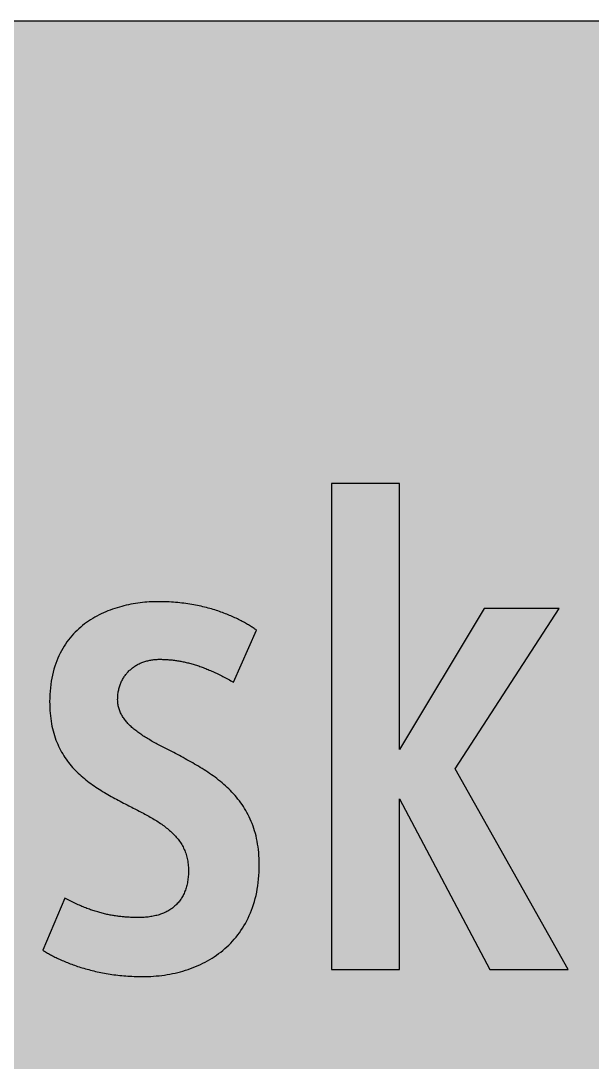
# Model space of a CAD drawing. Header units: millimetres. Extents: x 0 to 212, y 0 to 318.
# Drawn here: x 113.6 to 157.1, y 238.2 to 317.6 of the extents above; entities that cross this region are included whole.
import ezdxf

# ---------------------------------------------------------------- set-up
doc = ezdxf.new("R2010")
doc.units = ezdxf.units.MM

msp = doc.modelspace()

# ---------------------------------------------------------------- hatches: boundary and pattern name
for color, points in [(40, [(14.1633, 0.0536), (13.9878, 0.0533), (13.8125, 0.0559), (13.6373, 0.061), (13.462, 0.0686), (13.2893, 0.0787), (13.114, 0.0914), (12.9413, 0.1041), (12.7686, 0.1219), (12.5959, 0.1397), (12.4231, 0.16), (12.2504, 0.1829), (12.0777, 0.2057), (11.9075, 0.2337), (11.7373, 0.2616), (11.5672, 0.2921), (11.397, 0.3251), (11.2268, 0.3607), (11.0592, 0.3988), (10.8915, 0.4369), (10.7239, 0.4775), (10.5562, 0.5207), (10.3886, 0.5664), (10.2235, 0.6121), (10.0584, 0.6629), (9.8933, 0.7137), (9.7307, 0.7671), (9.5682, 0.8204), (9.4056, 0.8788), (9.2431, 0.9373), (9.083, 0.9982), (8.923, 1.0617), (8.763, 1.1252), (8.6055, 1.1938), (8.4455, 1.2624), (8.2906, 1.331), (8.1331, 1.4046), (7.9781, 1.4783), (7.8232, 1.5545), (7.6708, 1.6332), (7.5184, 1.7145), (7.366, 1.7958), (7.2161, 1.8796), (7.0663, 1.966), (6.919, 2.0523), (6.7716, 2.1438), (6.6243, 2.2352), (6.4795, 2.3266), (6.3348, 2.4232), (6.19, 2.5197), (6.0477, 2.6187), (5.908, 2.7178), (5.7683, 2.8194), (5.6286, 2.9235), (5.4915, 3.0302), (5.3543, 3.1369), (5.2197, 3.2461), (5.0851, 3.3579), (4.953, 3.4722), (4.8209, 3.5865), (4.6914, 3.7033), (4.5644, 3.8202), (4.4348, 3.9395), (4.3104, 4.0615), (4.1859, 4.1859), (4.0615, 4.3104), (3.9395, 4.4348), (3.8202, 4.5618), (3.7033, 4.6914), (3.5865, 4.8209), (3.4722, 4.953), (3.3579, 5.0851), (3.2487, 5.2197), (3.1369, 5.3543), (3.0302, 5.4915), (2.9235, 5.6286), (2.8194, 5.7683), (2.7178, 5.908), (2.6187, 6.0477), (2.5197, 6.19), (2.4232, 6.3348), (2.3266, 6.477), (2.2352, 6.6243), (2.1438, 6.7691), (2.0523, 6.9164), (1.966, 7.0663), (1.8796, 7.2161), (1.7958, 7.366), (1.7145, 7.5184), (1.6332, 7.6708), (1.5545, 7.8232), (1.4783, 7.9781), (1.4046, 8.1331), (1.331, 8.2906), (1.2598, 8.4455), (1.1913, 8.603), (1.1252, 8.763), (1.0592, 8.923), (0.9982, 9.083), (0.9373, 9.2431), (0.8763, 9.4056), (0.8204, 9.5682), (0.7645, 9.7307), (0.7112, 9.8933), (0.6604, 10.0584), (0.6121, 10.2235), (0.5639, 10.3911), (0.5207, 10.5562), (0.4775, 10.7239), (0.4343, 10.8915), (0.3962, 11.0592), (0.3607, 11.2268), (0.3251, 11.397), (0.2921, 11.5672), (0.2616, 11.7373), (0.2311, 11.9075), (0.2057, 12.0802), (0.1803, 12.2504), (0.1575, 12.4231), (0.1372, 12.5959), (0.1194, 12.7686), (0.1041, 12.9413), (0.0889, 13.1166), (0.0787, 13.2893), (0.0686, 13.4645), (0.061, 13.6373), (0.0559, 13.8125), (0.0508, 13.9878), (0.0508, 14.163), (0.0522, 303.4425), (0.0508, 303.6164), (0.0559, 303.7916), (0.061, 303.9669), (0.0686, 304.1396), (0.0787, 304.3149), (0.0889, 304.4876), (0.1041, 304.6628), (0.1194, 304.8356), (0.1372, 305.0083), (0.1575, 305.181), (0.1803, 305.3537), (0.2057, 305.5239), (0.2311, 305.6966), (0.2616, 305.8668), (0.2921, 306.037), (0.3251, 306.2072), (0.3607, 306.3748), (0.3962, 306.545), (0.4343, 306.7126), (0.4775, 306.8803), (0.5207, 307.0479), (0.5639, 307.213), (0.6121, 307.3781), (0.6604, 307.5432), (0.7112, 307.7083), (0.7645, 307.8734), (0.8204, 308.036), (0.8763, 308.1985), (0.9373, 308.3611), (0.9982, 308.5211), (1.0592, 308.6811), (1.1252, 308.8411), (1.1913, 308.9986), (1.2598, 309.1561), (1.331, 309.3136), (1.4046, 309.4685), (1.4783, 309.626), (1.5545, 309.7784), (1.6332, 309.9333), (1.7145, 310.0857), (1.7958, 310.2356), (1.8796, 310.388), (1.966, 310.5379), (2.0523, 310.6852), (2.1438, 310.8325), (2.2352, 310.9798), (2.3266, 311.1246), (2.4232, 311.2694), (2.5197, 311.4116), (2.6187, 311.5539), (2.7178, 311.6961), (2.8194, 311.8358), (2.9235, 311.9755), (3.0302, 312.1127), (3.1369, 312.2473), (3.2487, 312.3844), (3.3579, 312.5165), (3.4722, 312.6486), (3.5865, 312.7807), (3.7033, 312.9102), (3.8202, 313.0398), (3.9395, 313.1668), (4.0615, 313.2938), (4.1859, 313.4182), (4.3104, 313.5401), (4.4348, 313.6621), (4.5644, 313.784), (4.6914, 313.9008), (4.8209, 314.0177), (4.953, 314.132), (5.0851, 314.2437), (5.2197, 314.3555), (5.3543, 314.4647), (5.4915, 314.5739), (5.6286, 314.6781), (5.7683, 314.7822), (5.908, 314.8838), (6.0477, 314.9854), (6.19, 315.0845), (6.3348, 315.181), (6.4795, 315.275), (6.6243, 315.3689), (6.7716, 315.4604), (6.919, 315.5493), (7.0663, 315.6382), (7.2161, 315.7245), (7.366, 315.8084), (7.5184, 315.8896), (7.6708, 315.9709), (7.8232, 316.0471), (7.9781, 316.1233), (8.1331, 316.1995), (8.2906, 316.2706), (8.4455, 316.3418), (8.6055, 316.4103), (8.763, 316.4789), (8.923, 316.5424), (9.083, 316.6059), (9.2431, 316.6669), (9.4056, 316.7253), (9.5682, 316.7837), (9.7307, 316.8371), (9.8933, 316.8904), (10.0584, 316.9412), (10.2235, 316.992), (10.3886, 317.0377), (10.5562, 317.0834), (10.7239, 317.1266), (10.8915, 317.1673), (11.0592, 317.2079), (11.2268, 317.2435), (11.397, 317.279), (11.5672, 317.312), (11.7373, 317.3425), (11.9075, 317.3705), (12.0777, 317.3984), (12.2504, 317.4213), (12.4231, 317.4441), (12.5959, 317.4644), (12.7686, 317.4822), (12.9413, 317.5), (13.114, 317.5127), (13.2893, 317.5254), (13.462, 317.5356), (13.6373, 317.5432), (13.8125, 317.5483), (13.9878, 317.5508), (14.163, 317.5533), (197.6078, 317.5536), (197.7822, 317.5508), (197.9574, 317.5483), (198.1327, 317.5432), (198.3054, 317.5356), (198.4807, 317.5254), (198.6534, 317.5127), (198.8287, 317.5), (199.0014, 317.4822), (199.1741, 317.4644), (199.3468, 317.4441), (199.5195, 317.4213), (199.6897, 317.3984), (199.8624, 317.3705), (200.0326, 317.3425), (200.2028, 317.312), (200.373, 317.279), (200.5432, 317.2435), (200.7108, 317.2079), (200.8784, 317.1673), (201.0461, 317.1266), (201.2137, 317.0834), (201.3788, 317.0377), (201.5465, 316.992), (201.7116, 316.9412), (201.8767, 316.8904), (202.0392, 316.8371), (202.2018, 316.7837), (202.3643, 316.7253), (202.5269, 316.6669), (202.6869, 316.6059), (202.8469, 316.5424), (203.007, 316.4789), (203.167, 316.4103), (203.3245, 316.3418), (203.4794, 316.2706), (203.6369, 316.1995), (203.7918, 316.1233), (203.9468, 316.0471), (204.0992, 315.9709), (204.2516, 315.8896), (204.404, 315.8084), (204.5538, 315.7245), (204.7037, 315.6382), (204.8535, 315.5493), (205.0009, 315.4604), (205.1456, 315.3689), (205.293, 315.275), (205.4352, 315.181), (205.58, 315.0845), (205.7222, 314.9854), (205.8619, 314.8838), (206.0016, 314.7822), (206.1413, 314.6781), (206.2785, 314.5739), (206.4156, 314.4647), (206.5503, 314.3555), (206.6849, 314.2437), (206.817, 314.132), (206.949, 314.0177), (207.0786, 313.9008), (207.2081, 313.784), (207.3351, 313.6621), (207.4596, 313.5401), (207.584, 313.4182), (207.7085, 313.2938), (207.8304, 313.1668), (207.9498, 313.0398), (208.0666, 312.9102), (208.1835, 312.7807), (208.2978, 312.6486), (208.4121, 312.5165), (208.5238, 312.3844), (208.6331, 312.2473), (208.7397, 312.1127), (208.8464, 311.9755), (208.9506, 311.8358), (209.0522, 311.6961), (209.1512, 311.5539), (209.2503, 311.4116), (209.3468, 311.2694), (209.4433, 311.1246), (209.5348, 310.9798), (209.6262, 310.8325), (209.7176, 310.6852), (209.804, 310.5379), (209.8904, 310.388), (209.9742, 310.2356), (210.0555, 310.0857), (210.1367, 309.9333), (210.2155, 309.7784), (210.2917, 309.626), (210.3653, 309.4685), (210.439, 309.3136), (210.5076, 309.1561), (210.5762, 308.9986), (210.6447, 308.8411), (210.7082, 308.6811), (210.7717, 308.5211), (210.8327, 308.3611), (210.8911, 308.1985), (210.9495, 308.036), (211.0029, 307.8734), (211.0562, 307.7083), (211.107, 307.5432), (211.1578, 307.3781), (211.2035, 307.213), (211.2493, 307.0479), (211.2924, 306.8803), (211.3331, 306.7126), (211.3712, 306.545), (211.4093, 306.3748), (211.4448, 306.2072), (211.4779, 306.037), (211.5083, 305.8668), (211.5363, 305.6966), (211.5642, 305.5239), (211.5871, 305.3537), (211.6099, 305.181), (211.6303, 305.0083), (211.648, 304.8356), (211.6658, 304.6628), (211.6785, 304.4876), (211.6912, 304.3149), (211.7014, 304.1396), (211.709, 303.9669), (211.7141, 303.7916), (211.7166, 303.6164), (211.7166, 303.4411), (211.7189, 14.1647), (211.7166, 13.9878), (211.7141, 13.8125), (211.709, 13.6373), (211.7014, 13.4645), (211.6912, 13.2893), (211.6785, 13.1166), (211.6658, 12.9413), (211.648, 12.7686), (211.6303, 12.5959), (211.6099, 12.4231), (211.5871, 12.2504), (211.5642, 12.0802), (211.5363, 11.9075), (211.5083, 11.7373), (211.4779, 11.5672), (211.4448, 11.397), (211.4093, 11.2268), (211.3712, 11.0592), (211.3331, 10.8915), (211.2924, 10.7239), (211.2493, 10.5562), (211.2035, 10.3911), (211.1578, 10.2235), (211.107, 10.0584), (211.0562, 9.8933), (211.0029, 9.7307), (210.9495, 9.5682), (210.8911, 9.4056), (210.8327, 9.2431), (210.7717, 9.083), (210.7082, 8.923), (210.6447, 8.763), (210.5762, 8.603), (210.5076, 8.4455), (210.439, 8.2906), (210.3653, 8.1331), (210.2917, 7.9781), (210.2155, 7.8232), (210.1367, 7.6708), (210.0555, 7.5184), (209.9742, 7.366), (209.8904, 7.2161), (209.804, 7.0663), (209.7176, 6.9164), (209.6262, 6.7691), (209.5348, 6.6243), (209.4433, 6.477), (209.3468, 6.3348), (209.2503, 6.19), (209.1512, 6.0477), (209.0522, 5.908), (208.9506, 5.7683), (208.8464, 5.6286), (208.7397, 5.4915), (208.6331, 5.3543), (208.5238, 5.2197), (208.4121, 5.0851), (208.2978, 4.953), (208.1835, 4.8209), (208.0666, 4.6914), (207.9498, 4.5618), (207.8304, 4.4348), (207.7085, 4.3104), (207.584, 4.1859), (207.4596, 4.0615), (207.3351, 3.9395), (207.2081, 3.8202), (207.0786, 3.7033), (206.949, 3.5865), (206.817, 3.4722), (206.6849, 3.3579), (206.5503, 3.2461), (206.4156, 3.1369), (206.2785, 3.0302), (206.1413, 2.9235), (206.0016, 2.8194), (205.8619, 2.7178), (205.7222, 2.6187), (205.58, 2.5197), (205.4352, 2.4232), (205.293, 2.3266), (205.1456, 2.2352), (205.0009, 2.1438), (204.8535, 2.0523), (204.7037, 1.966), (204.5538, 1.8796), (204.404, 1.7958), (204.2516, 1.7145), (204.0992, 1.6332), (203.9468, 1.5545), (203.7918, 1.4783), (203.6369, 1.4046), (203.4794, 1.331), (203.3245, 1.2624), (203.167, 1.1938), (203.007, 1.1252), (202.8469, 1.0617), (202.6869, 0.9982), (202.5269, 0.9373), (202.3643, 0.8788), (202.2018, 0.8204), (202.0392, 0.7671), (201.8767, 0.7137), (201.7116, 0.6629), (201.5465, 0.6121), (201.3788, 0.5664), (201.2137, 0.5207), (201.0461, 0.4775), (200.8784, 0.4369), (200.7108, 0.3988), (200.5432, 0.3607), (200.373, 0.3251), (200.2028, 0.2921), (200.0326, 0.2616), (199.8624, 0.2337), (199.6897, 0.2057), (199.5195, 0.1829), (199.3468, 0.16), (199.1741, 0.1397), (199.0014, 0.1219), (198.8287, 0.1041), (198.6534, 0.0914), (198.4807, 0.0787), (198.3054, 0.0686), (198.1327, 0.061), (197.9574, 0.0559), (197.7822, 0.0533), (197.6069, 0.0533)]), (59, [(142.452, 245.2342), (142.452, 258.251), (149.3312, 245.2342), (155.3104, 245.2342), (146.6854, 260.526), (154.6229, 272.7494), (148.9082, 272.7494), (142.452, 262.0073), (142.452, 282.2744), (137.2665, 282.2744), (137.2665, 245.2342)]), (59, [(122.8729, 244.705), (123.0808, 244.7061), (123.2891, 244.7112), (123.4948, 244.7214), (123.7031, 244.7341), (123.9114, 244.7493), (124.1171, 244.7696), (124.3228, 244.795), (124.5286, 244.823), (124.7343, 244.8535), (124.9375, 244.889), (125.1407, 244.9297), (125.3414, 244.9728), (125.542, 245.0211), (125.7427, 245.0719), (125.9383, 245.1278), (126.1364, 245.1862), (126.3294, 245.2497), (126.5225, 245.3183), (126.713, 245.3894), (126.9035, 245.4656), (127.0889, 245.5443), (127.2743, 245.6282), (127.4572, 245.7171), (127.6375, 245.8085), (127.8153, 245.905), (127.9906, 246.0066), (128.1633, 246.1108), (128.3335, 246.22), (128.5011, 246.3343), (128.6637, 246.4511), (128.8263, 246.573), (128.9837, 246.7), (129.1387, 246.8321), (129.2885, 246.9667), (129.4359, 247.1064), (129.5806, 247.2512), (129.7203, 247.4011), (129.8575, 247.556), (129.9921, 247.7135), (130.1191, 247.8761), (130.2461, 248.0437), (130.3655, 248.2164), (130.4823, 248.3917), (130.5941, 248.5746), (130.7033, 248.76), (130.8049, 248.9505), (130.904, 249.1461), (130.998, 249.3467), (131.0869, 249.5525), (131.1707, 249.7607), (131.2494, 249.9766), (131.3205, 250.1951), (131.3891, 250.4211), (131.4526, 250.6497), (131.511, 250.886), (131.5618, 251.1247), (131.6076, 251.3686), (131.6482, 251.6175), (131.6812, 251.874), (131.7092, 252.1331), (131.732, 252.3973), (131.7473, 252.6665), (131.7574, 252.9434), (131.7625, 253.2228), (131.7574, 253.4641), (131.7498, 253.7003), (131.7371, 253.9314), (131.7193, 254.1575), (131.6965, 254.3785), (131.6685, 254.5969), (131.6355, 254.8077), (131.5974, 255.016), (131.5568, 255.2217), (131.511, 255.4199), (131.4602, 255.6154), (131.4044, 255.8085), (131.3459, 255.9964), (131.2824, 256.1793), (131.2139, 256.3597), (131.1427, 256.5349), (131.0691, 256.7076), (130.9903, 256.8753), (130.9091, 257.0404), (130.8227, 257.2004), (130.7338, 257.3579), (130.6398, 257.5128), (130.5458, 257.6652), (130.4468, 257.8125), (130.3452, 257.9573), (130.241, 258.097), (130.1344, 258.2367), (130.0226, 258.3713), (129.9108, 258.5034), (129.7965, 258.633), (129.6772, 258.76), (129.5578, 258.8844), (129.4359, 259.0063), (129.3114, 259.1257), (129.1869, 259.24), (129.0574, 259.3543), (128.9279, 259.4661), (128.7958, 259.5753), (128.6637, 259.6845), (128.5291, 259.7887), (128.3919, 259.8903), (128.2548, 259.9919), (128.1176, 260.0909), (127.9754, 260.1874), (127.8357, 260.284), (127.6934, 260.3779), (127.5512, 260.4694), (127.4089, 260.5583), (127.2642, 260.6472), (127.1194, 260.7361), (126.9746, 260.8224), (126.8298, 260.9063), (126.6825, 260.9901), (126.5377, 261.0714), (126.3929, 261.1526), (126.2456, 261.2339), (126.1008, 261.3127), (125.9561, 261.3914), (125.8113, 261.4701), (125.6665, 261.5463), (125.5217, 261.6225), (125.3795, 261.6987), (125.2372, 261.7724), (125.095, 261.8486), (124.9909, 261.8994), (124.8867, 261.9527), (124.7851, 262.0035), (124.681, 262.0569), (124.5794, 262.1077), (124.4778, 262.1585), (124.3787, 262.2118), (124.2797, 262.2626), (124.1806, 262.316), (124.0815, 262.3693), (123.985, 262.4201), (123.8885, 262.4734), (123.792, 262.5242), (123.698, 262.5776), (123.604, 262.6309), (123.5126, 262.6843), (123.4211, 262.7376), (123.3297, 262.7909), (123.2408, 262.8443), (123.1519, 262.8976), (123.0655, 262.9535), (122.9792, 263.0068), (122.8954, 263.0627), (122.8115, 263.1186), (122.7303, 263.1745), (122.649, 263.2304), (122.5702, 263.2862), (122.4915, 263.3421), (122.4153, 263.4005), (122.3416, 263.4564), (122.268, 263.5148), (122.1969, 263.5733), (122.1257, 263.6342), (122.0572, 263.6926), (121.9911, 263.7536), (121.9276, 263.8146), (121.8641, 263.8755), (121.8032, 263.9365), (121.7422, 264), (121.6863, 264.0635), (121.6304, 264.127), (121.5771, 264.1905), (121.5263, 264.2565), (121.4755, 264.3226), (121.4272, 264.3886), (121.3815, 264.4572), (121.3383, 264.5258), (121.2977, 264.5943), (121.2596, 264.6629), (121.2215, 264.734), (121.1885, 264.8052), (121.1555, 264.8763), (121.1275, 264.9499), (121.0996, 265.0236), (121.0742, 265.0998), (121.0513, 265.176), (121.031, 265.2522), (121.0132, 265.3284), (121.0005, 265.4071), (120.9878, 265.4884), (120.9777, 265.5672), (120.97, 265.651), (120.9675, 265.7323), (120.965, 265.8161), (120.9675, 265.9024), (120.97, 265.9888), (120.9751, 266.0726), (120.9802, 266.1564), (120.9904, 266.2377), (121.0005, 266.319), (121.0132, 266.4003), (121.0285, 266.479), (121.0437, 266.5578), (121.0615, 266.6365), (121.0818, 266.7127), (121.1047, 266.7864), (121.1275, 266.8626), (121.1529, 266.9337), (121.1809, 267.0073), (121.2088, 267.0785), (121.2393, 267.147), (121.2698, 267.2156), (121.3053, 267.2817), (121.3409, 267.3477), (121.3764, 267.4137), (121.4145, 267.4772), (121.4552, 267.5407), (121.4958, 267.6017), (121.539, 267.6601), (121.5822, 267.7211), (121.6279, 267.777), (121.6762, 267.8328), (121.7244, 267.8887), (121.7752, 267.9421), (121.826, 267.9954), (121.8794, 268.0462), (121.9327, 268.0945), (121.9886, 268.1427), (122.0445, 268.191), (122.1029, 268.2342), (122.1613, 268.2799), (122.2223, 268.3231), (122.2832, 268.3637), (122.3467, 268.4018), (122.4102, 268.4399), (122.4737, 268.478), (122.5398, 268.5136), (122.6083, 268.5466), (122.6744, 268.5796), (122.7455, 268.6101), (122.8141, 268.638), (122.8852, 268.666), (122.9589, 268.6914), (123.03, 268.7168), (123.1062, 268.7396), (123.1798, 268.7599), (123.256, 268.7803), (123.3322, 268.798), (123.4084, 268.8158), (123.4872, 268.8285), (123.5659, 268.8412), (123.6472, 268.8539), (123.7285, 268.8641), (123.8098, 268.8717), (123.891, 268.8768), (123.9723, 268.8819), (124.0561, 268.8844), (124.14, 268.8844), (124.2212, 268.8844), (124.3051, 268.8844), (124.3863, 268.8819), (124.4676, 268.8793), (124.5489, 268.8768), (124.6302, 268.8717), (124.714, 268.8666), (124.7953, 268.8615), (124.8766, 268.8565), (124.9578, 268.8488), (125.0391, 268.8412), (125.1204, 268.8336), (125.2042, 268.8234), (125.2855, 268.8133), (125.3668, 268.8031), (125.4506, 268.7904), (125.5319, 268.7777), (125.6157, 268.765), (125.697, 268.7498), (125.7808, 268.7371), (125.8646, 268.7193), (125.9459, 268.7041), (126.0297, 268.6863), (126.1135, 268.6685), (126.1974, 268.6482), (126.2812, 268.6279), (126.3675, 268.6075), (126.4514, 268.5847), (126.5377, 268.5618), (126.6215, 268.539), (126.7079, 268.5136), (126.7943, 268.4882), (126.8806, 268.4628), (126.967, 268.4348), (127.0533, 268.4069), (127.1422, 268.3764), (127.2286, 268.3459), (127.3175, 268.3154), (127.4064, 268.2824), (127.4953, 268.2494), (127.5842, 268.2164), (127.6756, 268.1808), (127.7645, 268.1427), (127.856, 268.1072), (127.9474, 268.0691), (128.0414, 268.0284), (128.1328, 267.9878), (128.2268, 267.9471), (128.3208, 267.9065), (128.4148, 267.8608), (128.5088, 267.8176), (128.6053, 267.7719), (128.7018, 267.7262), (128.7983, 267.6779), (128.8948, 267.6296), (128.9939, 267.5788), (129.093, 267.528), (129.192, 267.4747), (129.2911, 267.4214), (129.3927, 267.368), (129.4943, 267.3121), (129.5959, 267.2563), (129.7, 267.1978), (129.8042, 267.1394), (131.5501, 271.1094), (131.4882, 271.1501), (131.4272, 271.1933), (131.3612, 271.2364), (131.2977, 271.2796), (131.2291, 271.3253), (131.1605, 271.3685), (131.0894, 271.4142), (131.0157, 271.46), (130.9421, 271.5057), (130.8633, 271.5514), (130.7871, 271.5971), (130.7059, 271.6428), (130.6246, 271.6886), (130.5408, 271.7343), (130.4544, 271.78), (130.368, 271.8257), (130.2791, 271.8714), (130.1877, 271.9197), (130.0963, 271.9654), (129.9997, 272.0111), (129.9032, 272.0543), (129.8067, 272.1), (129.7051, 272.1458), (129.6035, 272.1889), (129.5019, 272.2347), (129.3952, 272.2778), (129.2885, 272.321), (129.1793, 272.3642), (129.0676, 272.4074), (128.9558, 272.448), (128.8415, 272.4887), (128.7247, 272.5293), (128.6078, 272.5699), (128.4884, 272.6106), (128.3665, 272.6487), (128.2421, 272.6868), (128.1176, 272.7223), (127.9881, 272.7579), (127.8611, 272.7935), (127.729, 272.829), (127.5969, 272.862), (127.4623, 272.8951), (127.3251, 272.9255), (127.188, 272.956), (127.0483, 272.984), (126.906, 273.0119), (126.7612, 273.0398), (126.6165, 273.0652), (126.4691, 273.0881), (126.3193, 273.1135), (126.1694, 273.1338), (126.0145, 273.1541), (125.8595, 273.1719), (125.7046, 273.1897), (125.5446, 273.2075), (125.3846, 273.2202), (125.222, 273.2329), (125.0594, 273.2456), (124.8943, 273.2557), (124.7267, 273.2634), (124.5565, 273.2684), (124.3838, 273.2735), (124.2111, 273.2761), (124.0358, 273.2761), (123.8707, 273.2761), (123.7056, 273.2735), (123.538, 273.2659), (123.3678, 273.2557), (123.1976, 273.2456), (123.0249, 273.2303), (122.8522, 273.2126), (122.6795, 273.1922), (122.5042, 273.1694), (122.3289, 273.144), (122.1537, 273.1135), (121.9759, 273.083), (121.8006, 273.0475), (121.6254, 273.0068), (121.4476, 272.9662), (121.2723, 272.9205), (121.097, 272.8722), (120.9218, 272.8189), (120.7465, 272.763), (120.5738, 272.7046), (120.4011, 272.6411), (120.2284, 272.575), (120.0582, 272.5039), (119.888, 272.4277), (119.7204, 272.3515), (119.5553, 272.2677), (119.3902, 272.1813), (119.2276, 272.0924), (119.0676, 271.9984), (118.9076, 271.8994), (118.7526, 271.7978), (118.5977, 271.6886), (118.4478, 271.5793), (118.298, 271.4625), (118.1532, 271.3431), (118.0109, 271.2187), (117.8712, 271.0891), (117.7341, 270.9545), (117.5995, 270.8173), (117.4699, 270.6726), (117.3455, 270.5252), (117.2235, 270.3728), (117.1042, 270.2128), (116.9924, 270.0503), (116.8806, 269.8826), (116.7765, 269.7099), (116.6749, 269.5321), (116.5784, 269.3492), (116.4869, 269.1587), (116.4006, 268.9657), (116.3193, 268.7676), (116.2431, 268.5618), (116.172, 268.351), (116.1059, 268.1351), (116.045, 267.9141), (115.9916, 267.6855), (115.9434, 267.4544), (115.9002, 267.2156), (115.8646, 266.9718), (115.8342, 266.7203), (115.8113, 266.4638), (115.7935, 266.2022), (115.7834, 265.9329), (115.7808, 265.6586), (115.7834, 265.4325), (115.7884, 265.2116), (115.8011, 264.9957), (115.8164, 264.7823), (115.8367, 264.5766), (115.8621, 264.3734), (115.89, 264.1752), (115.9231, 263.9797), (115.9612, 263.7892), (116.0018, 263.6037), (116.0475, 263.4234), (116.0958, 263.2456), (116.1491, 263.0703), (116.205, 262.9002), (116.266, 262.7351), (116.3295, 262.5725), (116.3955, 262.4125), (116.4641, 262.2575), (116.5377, 262.1051), (116.6139, 261.9578), (116.6927, 261.813), (116.7765, 261.6708), (116.8603, 261.5336), (116.9492, 261.3965), (117.0407, 261.2644), (117.1346, 261.1349), (117.2286, 261.0104), (117.3277, 260.8859), (117.4293, 260.7666), (117.5334, 260.6472), (117.6376, 260.5329), (117.7442, 260.4186), (117.8535, 260.3094), (117.9652, 260.2001), (118.0795, 260.096), (118.1938, 259.9919), (118.3107, 259.8903), (118.43, 259.7912), (118.5494, 259.6947), (118.6713, 259.5982), (118.7958, 259.5067), (118.9203, 259.4153), (119.0447, 259.3264), (119.1717, 259.2375), (119.2987, 259.1511), (119.4283, 259.0673), (119.5578, 258.9835), (119.6873, 258.9022), (119.8194, 258.8209), (119.9515, 258.7422), (120.0836, 258.6634), (120.2157, 258.5847), (120.3477, 258.511), (120.4824, 258.4348), (120.6144, 258.3612), (120.7491, 258.2875), (120.8837, 258.2139), (121.0158, 258.1427), (121.1504, 258.0716), (121.2825, 258.0005), (121.4171, 257.9294), (121.5492, 257.8608), (121.6812, 257.7897), (121.8133, 257.7211), (121.9276, 257.6627), (122.0394, 257.6068), (122.1537, 257.5509), (122.2654, 257.4925), (122.3772, 257.4366), (122.489, 257.3807), (122.5982, 257.3223), (122.7074, 257.2664), (122.8166, 257.208), (122.9233, 257.1521), (123.03, 257.0937), (123.1367, 257.0378), (123.2408, 256.9794), (123.3449, 256.921), (123.4491, 256.8626), (123.5507, 256.8016), (123.6523, 256.7432), (123.7513, 256.6822), (123.8504, 256.6238), (123.9469, 256.5629), (124.0434, 256.4994), (124.1374, 256.4384), (124.2314, 256.3749), (124.3228, 256.3114), (124.4117, 256.2479), (124.5006, 256.1844), (124.5895, 256.1184), (124.6734, 256.0498), (124.7597, 255.9837), (124.841, 255.9152), (124.9223, 255.8466), (125.001, 255.7755), (125.0772, 255.7043), (125.1534, 255.6332), (125.2271, 255.5596), (125.2982, 255.4834), (125.3693, 255.4097), (125.4354, 255.331), (125.5014, 255.2548), (125.5649, 255.176), (125.6259, 255.0947), (125.6868, 255.0135), (125.7427, 254.9296), (125.7986, 254.8433), (125.8519, 254.7595), (125.9002, 254.6706), (125.9484, 254.5817), (125.9942, 254.4902), (126.0373, 254.3988), (126.078, 254.3048), (126.1161, 254.2083), (126.1516, 254.1118), (126.1847, 254.0127), (126.2151, 253.9111), (126.2431, 253.8095), (126.2685, 253.7054), (126.2888, 253.5987), (126.3091, 253.492), (126.3244, 253.3802), (126.3396, 253.2685), (126.3498, 253.1542), (126.3574, 253.0373), (126.3625, 252.9205), (126.3625, 252.7986), (126.3625, 252.6868), (126.3599, 252.5751), (126.3548, 252.4658), (126.3472, 252.3592), (126.3371, 252.2525), (126.3244, 252.1483), (126.3117, 252.0467), (126.2964, 251.9451), (126.2761, 251.8486), (126.2583, 251.7521), (126.2355, 251.6556), (126.2101, 251.5641), (126.1847, 251.4727), (126.1567, 251.3838), (126.1262, 251.2949), (126.0958, 251.2111), (126.0627, 251.1273), (126.0272, 251.0434), (125.9891, 250.9647), (125.9484, 250.886), (125.9078, 250.8098), (125.8646, 250.7361), (125.8189, 250.6624), (125.7706, 250.5913), (125.7224, 250.5227), (125.6716, 250.4542), (125.6208, 250.3881), (125.5649, 250.3246), (125.509, 250.2637), (125.4531, 250.2027), (125.3922, 250.1443), (125.3312, 250.0884), (125.2677, 250.0325), (125.2042, 249.9792), (125.1382, 249.9284), (125.0696, 249.8776), (125.001, 249.8319), (124.9299, 249.7836), (124.8562, 249.7404), (124.7826, 249.6972), (124.7064, 249.6566), (124.6276, 249.6185), (124.5489, 249.5804), (124.4676, 249.5448), (124.3863, 249.5118), (124.3025, 249.4788), (124.2187, 249.4509), (124.1298, 249.4204), (124.0434, 249.395), (123.952, 249.3696), (123.8631, 249.3467), (123.7691, 249.3239), (123.6751, 249.3061), (123.5812, 249.2883), (123.4846, 249.2705), (123.3856, 249.2553), (123.2865, 249.2426), (123.1849, 249.2324), (123.0833, 249.2223), (122.9792, 249.2146), (122.875, 249.2096), (122.7684, 249.2045), (122.6617, 249.2019), (122.5525, 249.2019), (122.4763, 249.2019), (122.4001, 249.2019), (122.3213, 249.2045), (122.2451, 249.2045), (122.1664, 249.207), (122.0876, 249.2096), (122.0114, 249.2121), (121.9327, 249.2146), (121.854, 249.2197), (121.7752, 249.2248), (121.6965, 249.2273), (121.6177, 249.235), (121.5365, 249.24), (121.4577, 249.2477), (121.379, 249.2553), (121.2977, 249.2629), (121.2164, 249.2705), (121.1351, 249.2807), (121.0539, 249.2908), (120.9726, 249.301), (120.8913, 249.3112), (120.81, 249.3239), (120.7262, 249.3366), (120.6449, 249.3493), (120.5611, 249.3645), (120.4773, 249.3797), (120.3935, 249.395), (120.3096, 249.4102), (120.2233, 249.428), (120.1395, 249.4458), (120.0531, 249.4661), (119.9667, 249.4864), (119.8804, 249.5067), (119.794, 249.5296), (119.7077, 249.5525), (119.6188, 249.5753), (119.5299, 249.6007), (119.4435, 249.6261), (119.3521, 249.6515), (119.2632, 249.6795), (119.1743, 249.7074), (119.0828, 249.7379), (118.9914, 249.7684), (118.8999, 249.8014), (118.8085, 249.8319), (118.7145, 249.8674), (118.6231, 249.903), (118.5291, 249.9385), (118.4326, 249.9766), (118.3386, 250.0147), (118.2421, 250.0528), (118.1481, 250.0935), (118.0516, 250.1367), (117.9525, 250.1798), (117.856, 250.223), (117.7569, 250.2687), (117.6579, 250.317), (117.5563, 250.3653), (117.4572, 250.4161), (117.3556, 250.4669), (117.254, 250.5177), (117.1524, 250.571), (117.0483, 250.6269), (116.9441, 250.6828), (115.2521, 246.7155), (115.3185, 246.6721), (115.3897, 246.6289), (115.4608, 246.5857), (115.5319, 246.5426), (115.6081, 246.4994), (115.6843, 246.4562), (115.763, 246.413), (115.8443, 246.3698), (115.9256, 246.3267), (116.0094, 246.2809), (116.0932, 246.2378), (116.1821, 246.1946), (116.2685, 246.1514), (116.3599, 246.1082), (116.4514, 246.0625), (116.5454, 246.0193), (116.6419, 245.9761), (116.7384, 245.9355), (116.8375, 245.8923), (116.9365, 245.8491), (117.0407, 245.806), (117.1423, 245.7653), (117.2489, 245.7247), (117.3556, 245.6815), (117.4648, 245.6409), (117.5741, 245.6028), (117.6858, 245.5621), (117.7976, 245.524), (117.9144, 245.4834), (118.0287, 245.4453), (118.1481, 245.4072), (118.2675, 245.3716), (118.3894, 245.3361), (118.5113, 245.3005), (118.6358, 245.2649), (118.7602, 245.2319), (118.8872, 245.1964), (119.0168, 245.1659), (119.1463, 245.1329), (119.2784, 245.1024), (119.413, 245.0719), (119.5476, 245.044), (119.6823, 245.016), (119.822, 244.9881), (119.9591, 244.9627), (120.1014, 244.9373), (120.2436, 244.9144), (120.3858, 244.8916), (120.5306, 244.8687), (120.6779, 244.8484), (120.8253, 244.8306), (120.9751, 244.8128), (121.125, 244.795), (121.2774, 244.7798), (121.4298, 244.7671), (121.5847, 244.7544), (121.7397, 244.7417), (121.8971, 244.7315), (122.0572, 244.7239), (122.2172, 244.7163), (122.3797, 244.7112), (122.5423, 244.7061), (122.7049, 244.7036), (122.8725, 244.7036)])]:
    msp.add_hatch(color=color).paths.add_polyline_path(points)
h = msp.add_hatch(color=59)
h.paths.add_polyline_path([(14.1633, 3.5814), (13.8887, 3.5839), (13.6169, 3.5941), (13.3477, 3.6119), (13.081, 3.6347), (12.8143, 3.6652), (12.5501, 3.7008), (12.2885, 3.7465), (12.0294, 3.7948), (11.7729, 3.8506), (11.5164, 3.9141), (11.2649, 3.9827), (11.016, 4.0564), (10.7671, 4.1351), (10.5232, 4.2215), (10.2819, 4.3129), (10.0432, 4.412), (9.8069, 4.5161), (9.5733, 4.6228), (9.3447, 4.7371), (9.1186, 4.8565), (8.8951, 4.9809), (8.6741, 5.113), (8.4582, 5.2476), (8.2448, 5.3873), (8.0366, 5.5321), (7.8308, 5.682), (7.6276, 5.8369), (7.4295, 5.9969), (7.2365, 6.1595), (7.046, 6.3297), (6.8605, 6.5024), (6.6777, 6.6802), (6.5024, 6.8605), (6.3271, 7.046), (6.1595, 7.2365), (5.9969, 7.432), (5.8369, 7.6302), (5.682, 7.8308), (5.5321, 8.0366), (5.3873, 8.2448), (5.2451, 8.4582), (5.1105, 8.6741), (4.9809, 8.8951), (4.8565, 9.1186), (4.7371, 9.3447), (4.6228, 9.5758), (4.5136, 9.8069), (4.4094, 10.0432), (4.3129, 10.2819), (4.2215, 10.5232), (4.1351, 10.7696), (4.0538, 11.016), (3.9802, 11.2649), (3.9116, 11.5189), (3.8506, 11.7729), (3.7948, 12.0294), (3.744, 12.2911), (3.7008, 12.5527), (3.6627, 12.8143), (3.6322, 13.081), (3.6093, 13.3502), (3.5916, 13.6195), (3.5814, 13.8913), (3.5789, 14.163), (3.58, 303.4425), (3.5814, 303.7154), (3.5916, 303.9847), (3.6093, 304.2564), (3.6322, 304.5231), (3.6627, 304.7898), (3.7008, 305.054), (3.744, 305.3156), (3.7948, 305.5747), (3.8506, 305.8312), (3.9116, 306.0852), (3.9802, 306.3392), (4.0538, 306.5882), (4.1351, 306.8345), (4.2215, 307.0809), (4.3129, 307.3222), (4.4094, 307.561), (4.5136, 307.7972), (4.6228, 308.0283), (4.7371, 308.2595), (4.8565, 308.4855), (4.9809, 308.7091), (5.1105, 308.9275), (5.2451, 309.1459), (5.3873, 309.3593), (5.5321, 309.5676), (5.682, 309.7733), (5.8369, 309.974), (5.9969, 310.1721), (6.1595, 310.3677), (6.3271, 310.5556), (6.5024, 310.7436), (6.6777, 310.9239), (6.8605, 311.1017), (7.046, 311.2745), (7.2365, 311.4446), (7.4295, 311.6072), (7.6276, 311.7672), (7.8308, 311.9222), (8.0366, 312.072), (8.2448, 312.2168), (8.4582, 312.3565), (8.6741, 312.4911), (8.8951, 312.6232), (9.1186, 312.7477), (9.3447, 312.867), (9.5733, 312.9813), (9.8069, 313.0906), (10.0432, 313.1922), (10.2819, 313.2912), (10.5232, 313.3827), (10.7671, 313.469), (11.016, 313.5478), (11.2649, 313.624), (11.5164, 313.6925), (11.7729, 313.7535), (12.0294, 313.8094), (12.2885, 313.8602), (12.5501, 313.9034), (12.8143, 313.9389), (13.081, 313.9694), (13.3477, 313.9948), (13.6169, 314.01), (13.8887, 314.0202), (14.163, 314.0253), (197.6078, 314.0258), (197.8787, 314.0202), (198.1505, 314.01), (198.4197, 313.9948), (198.689, 313.9694), (198.9557, 313.9389), (199.2173, 313.9034), (199.4789, 313.8602), (199.7405, 313.8094), (199.9971, 313.7535), (200.2511, 313.6925), (200.5051, 313.624), (200.754, 313.5478), (201.0004, 313.469), (201.2467, 313.3827), (201.488, 313.2912), (201.7268, 313.1922), (201.963, 313.0906), (202.1942, 312.9813), (202.4253, 312.867), (202.6514, 312.7477), (202.8749, 312.6232), (203.0959, 312.4911), (203.3118, 312.3565), (203.5251, 312.2168), (203.7334, 312.072), (203.9391, 311.9222), (204.1398, 311.7672), (204.3379, 311.6072), (204.5335, 311.4446), (204.724, 311.2745), (204.9094, 311.1017), (205.0898, 310.9239), (205.2676, 310.7436), (205.4403, 310.5556), (205.6105, 310.3677), (205.773, 310.1721), (205.933, 309.974), (206.088, 309.7733), (206.2378, 309.5676), (206.3826, 309.3593), (206.5223, 309.1459), (206.6569, 308.9275), (206.789, 308.7091), (206.9135, 308.4855), (207.0329, 308.2595), (207.1472, 308.0283), (207.2538, 307.7972), (207.358, 307.561), (207.457, 307.3222), (207.5485, 307.0809), (207.6348, 306.8345), (207.7136, 306.5882), (207.7872, 306.3392), (207.8558, 306.0852), (207.9193, 305.8312), (207.9752, 305.5747), (208.0235, 305.3156), (208.0692, 305.054), (208.1047, 304.7898), (208.1352, 304.5231), (208.1581, 304.2564), (208.1759, 303.9847), (208.186, 303.7154), (208.1911, 303.4411), (208.1911, 14.1647), (208.186, 13.8913), (208.1759, 13.6195), (208.1581, 13.3502), (208.1352, 13.081), (208.1047, 12.8143), (208.0692, 12.5527), (208.0235, 12.2911), (207.9752, 12.0294), (207.9193, 11.7729), (207.8558, 11.5189), (207.7872, 11.2649), (207.7136, 11.016), (207.6348, 10.7696), (207.5485, 10.5232), (207.457, 10.2819), (207.358, 10.0432), (207.2538, 9.8069), (207.1472, 9.5758), (207.0329, 9.3447), (206.9135, 9.1186), (206.789, 8.8951), (206.6569, 8.6741), (206.5223, 8.4582), (206.3826, 8.2448), (206.2378, 8.0366), (206.088, 7.8308), (205.933, 7.6302), (205.773, 7.432), (205.6105, 7.2365), (205.4403, 7.046), (205.2676, 6.8605), (205.0898, 6.6802), (204.9094, 6.5024), (204.724, 6.3297), (204.5335, 6.1595), (204.3379, 5.9969), (204.1398, 5.8369), (203.9391, 5.682), (203.7334, 5.5321), (203.5251, 5.3873), (203.3118, 5.2476), (203.0959, 5.113), (202.8749, 4.9809), (202.6514, 4.8565), (202.4253, 4.7371), (202.1942, 4.6228), (201.963, 4.5161), (201.7268, 4.412), (201.488, 4.3129), (201.2467, 4.2215), (201.0004, 4.1351), (200.754, 4.0564), (200.5051, 3.9827), (200.2511, 3.9141), (199.9971, 3.8506), (199.7405, 3.7948), (199.4789, 3.7465), (199.2173, 3.7008), (198.9557, 3.6652), (198.689, 3.6347), (198.4197, 3.6119), (198.1505, 3.5941), (197.8787, 3.5839), (197.6069, 3.5789)])
h.paths.add_polyline_path([(14.1633, 8.8731), (14.0259, 8.8748), (13.8887, 8.8798), (13.7541, 8.8875), (13.622, 8.9002), (13.4874, 8.9154), (13.3553, 8.9332), (13.2258, 8.9535), (13.0962, 8.9789), (12.9667, 9.0068), (12.8397, 9.0373), (12.7127, 9.0729), (12.5882, 9.1084), (12.4663, 9.1491), (12.3419, 9.1923), (12.2225, 9.238), (12.1031, 9.2888), (11.9837, 9.3396), (11.8694, 9.3929), (11.7526, 9.4513), (11.6408, 9.5098), (11.5291, 9.5733), (11.4198, 9.6368), (11.3106, 9.7053), (11.2039, 9.7765), (11.0998, 9.8476), (10.9957, 9.9238), (10.8966, 10), (10.7975, 10.0787), (10.6985, 10.1625), (10.6045, 10.2464), (10.5105, 10.3327), (10.4216, 10.4216), (10.3327, 10.5131), (10.2464, 10.6045), (10.16, 10.701), (10.0787, 10.7975), (10, 10.8966), (9.9212, 10.9982), (9.8476, 11.0998), (9.7739, 11.2039), (9.7053, 11.3106), (9.6368, 11.4198), (9.5707, 11.5291), (9.5098, 11.6408), (9.4488, 11.7551), (9.3929, 11.8694), (9.337, 11.9863), (9.2862, 12.1031), (9.238, 12.2225), (9.1923, 12.3444), (9.1491, 12.4663), (9.1084, 12.5908), (9.0703, 12.7152), (9.0373, 12.8397), (9.0068, 12.9692), (8.9789, 13.0962), (8.9535, 13.2258), (8.9306, 13.3579), (8.9129, 13.4899), (8.8976, 13.622), (8.8849, 13.7566), (8.8773, 13.8913), (8.8722, 14.0259), (8.8697, 14.163), (8.8717, 303.4425), (8.8722, 303.5783), (8.8773, 303.7129), (8.8849, 303.8475), (8.8976, 303.9821), (8.9129, 304.1142), (8.9306, 304.2463), (8.9535, 304.3784), (8.9789, 304.5079), (9.0068, 304.6349), (9.0373, 304.7644), (9.0703, 304.8889), (9.1084, 305.0134), (9.1491, 305.1378), (9.1923, 305.2597), (9.238, 305.3817), (9.2862, 305.501), (9.337, 305.6179), (9.3929, 305.7347), (9.4488, 305.849), (9.5098, 305.9633), (9.5707, 306.0751), (9.6368, 306.1843), (9.7053, 306.2935), (9.7739, 306.4002), (9.8476, 306.5043), (9.9212, 306.6059), (10, 306.7075), (10.0787, 306.8066), (10.16, 306.9031), (10.2464, 306.9996), (10.3327, 307.0911), (10.4216, 307.1825), (10.5105, 307.2714), (10.6045, 307.3578), (10.6985, 307.4416), (10.7975, 307.5254), (10.8966, 307.6042), (10.9957, 307.6804), (11.0998, 307.7566), (11.2039, 307.8277), (11.3106, 307.8988), (11.4198, 307.9674), (11.5291, 308.0309), (11.6408, 308.0944), (11.7526, 308.1528), (11.8694, 308.2112), (11.9837, 308.2646), (12.1031, 308.3179), (12.2225, 308.3662), (12.3419, 308.4119), (12.4663, 308.4551), (12.5882, 308.4957), (12.7127, 308.5313), (12.8397, 308.5668), (12.9667, 308.5973), (13.0962, 308.6252), (13.2258, 308.6506), (13.3553, 308.671), (13.4874, 308.6913), (13.622, 308.7065), (13.7541, 308.7167), (13.8887, 308.7268), (14.0259, 308.7319), (14.163, 308.7319), (197.6078, 308.7342), (197.7441, 308.7319), (197.8787, 308.7268), (198.0133, 308.7167), (198.1479, 308.7065), (198.28, 308.6913), (198.4121, 308.671), (198.5442, 308.6506), (198.6737, 308.6252), (198.8007, 308.5973), (198.9303, 308.5668), (199.0547, 308.5313), (199.1792, 308.4957), (199.3036, 308.4551), (199.4256, 308.4119), (199.5475, 308.3662), (199.6669, 308.3179), (199.7837, 308.2646), (199.9005, 308.2112), (200.0148, 308.1528), (200.1291, 308.0944), (200.2409, 308.0309), (200.3501, 307.9674), (200.4593, 307.8988), (200.566, 307.8277), (200.6702, 307.7566), (200.7718, 307.6804), (200.8734, 307.6042), (200.9724, 307.5254), (201.0689, 307.4416), (201.1655, 307.3578), (201.2569, 307.2714), (201.3483, 307.1825), (201.4372, 307.0911), (201.5236, 306.9996), (201.6074, 306.9031), (201.6912, 306.8066), (201.77, 306.7075), (201.8462, 306.6059), (201.9224, 306.5043), (201.9935, 306.4002), (202.0646, 306.2935), (202.1332, 306.1843), (202.1967, 306.0751), (202.2602, 305.9633), (202.3186, 305.849), (202.377, 305.7347), (202.4304, 305.6179), (202.4812, 305.501), (202.532, 305.3817), (202.5777, 305.2597), (202.6209, 305.1378), (202.6615, 305.0134), (202.6971, 304.8889), (202.7326, 304.7644), (202.7631, 304.6349), (202.7911, 304.5079), (202.8165, 304.3784), (202.8368, 304.2463), (202.8546, 304.1142), (202.8698, 303.9821), (202.8825, 303.8475), (202.8901, 303.7129), (202.8952, 303.5783), (202.8977, 303.4411), (202.8994, 14.1647), (202.8952, 14.0259), (202.8901, 13.8913), (202.8825, 13.7566), (202.8698, 13.622), (202.8546, 13.4899), (202.8368, 13.3579), (202.8165, 13.2258), (202.7911, 13.0962), (202.7631, 12.9692), (202.7326, 12.8397), (202.6971, 12.7152), (202.6615, 12.5908), (202.6209, 12.4663), (202.5777, 12.3444), (202.532, 12.2225), (202.4812, 12.1031), (202.4304, 11.9863), (202.377, 11.8694), (202.3186, 11.7551), (202.2602, 11.6408), (202.1967, 11.5291), (202.1332, 11.4198), (202.0646, 11.3106), (201.9935, 11.2039), (201.9224, 11.0998), (201.8462, 10.9982), (201.77, 10.8966), (201.6912, 10.7975), (201.6074, 10.701), (201.5236, 10.6045), (201.4372, 10.5131), (201.3483, 10.4216), (201.2569, 10.3327), (201.1655, 10.2464), (201.0689, 10.1625), (200.9724, 10.0787), (200.8734, 10), (200.7718, 9.9238), (200.6702, 9.8476), (200.566, 9.7765), (200.4593, 9.7053), (200.3501, 9.6368), (200.2409, 9.5733), (200.1291, 9.5098), (200.0148, 9.4513), (199.9005, 9.3929), (199.7837, 9.3396), (199.6669, 9.2888), (199.5475, 9.238), (199.4256, 9.1923), (199.3036, 9.1491), (199.1792, 9.1084), (199.0547, 9.0729), (198.9303, 9.0373), (198.8007, 9.0068), (198.6737, 8.9789), (198.5442, 8.9535), (198.4121, 8.9332), (198.28, 8.9154), (198.1479, 8.9002), (198.0133, 8.8875), (197.8787, 8.8798), (197.7441, 8.8748), (197.6069, 8.8722)], flags=16)

# ---------------------------------------------------------------- linework, layer by layer
at = {"color": 40}
msp.add_lwpolyline([(14.163, 317.5533), (197.6078, 317.5536)], dxfattribs=at)
at = {"color": 59}
for points in [[(142.452, 245.2342), (142.452, 258.251), (149.3312, 245.2342), (155.3104, 245.2342), (146.6854, 260.526), (154.6229, 272.7494), (148.9082, 272.7494), (142.452, 262.0073), (142.452, 282.2744), (137.2665, 282.2744), (137.2665, 245.2342), (142.452, 245.2342)], [(122.8729, 244.705), (123.0808, 244.7061), (123.2891, 244.7112), (123.4948, 244.7214), (123.7031, 244.7341), (123.9114, 244.7493), (124.1171, 244.7696), (124.3228, 244.795), (124.5286, 244.823), (124.7343, 244.8535), (124.9375, 244.889), (125.1407, 244.9297), (125.3414, 244.9728), (125.542, 245.0211), (125.7427, 245.0719), (125.9383, 245.1278), (126.1364, 245.1862), (126.3294, 245.2497), (126.5225, 245.3183), (126.713, 245.3894), (126.9035, 245.4656), (127.0889, 245.5443), (127.2743, 245.6282), (127.4572, 245.7171), (127.6375, 245.8085), (127.8153, 245.905), (127.9906, 246.0066), (128.1633, 246.1108), (128.3335, 246.22), (128.5011, 246.3343), (128.6637, 246.4511), (128.8263, 246.573), (128.9837, 246.7), (129.1387, 246.8321), (129.2885, 246.9667), (129.4359, 247.1064), (129.5806, 247.2512), (129.7203, 247.4011), (129.8575, 247.556), (129.9921, 247.7135), (130.1191, 247.8761), (130.2461, 248.0437), (130.3655, 248.2164), (130.4823, 248.3917), (130.5941, 248.5746), (130.7033, 248.76), (130.8049, 248.9505), (130.904, 249.1461), (130.998, 249.3467), (131.0869, 249.5525), (131.1707, 249.7607), (131.2494, 249.9766), (131.3205, 250.1951), (131.3891, 250.4211), (131.4526, 250.6497), (131.511, 250.886), (131.5618, 251.1247), (131.6076, 251.3686), (131.6482, 251.6175), (131.6812, 251.874), (131.7092, 252.1331), (131.732, 252.3973), (131.7473, 252.6665), (131.7574, 252.9434), (131.7625, 253.2228), (131.7574, 253.4641), (131.7498, 253.7003), (131.7371, 253.9314), (131.7193, 254.1575), (131.6965, 254.3785), (131.6685, 254.5969), (131.6355, 254.8077), (131.5974, 255.016), (131.5568, 255.2217), (131.511, 255.4199), (131.4602, 255.6154), (131.4044, 255.8085), (131.3459, 255.9964), (131.2824, 256.1793), (131.2139, 256.3597), (131.1427, 256.5349), (131.0691, 256.7076), (130.9903, 256.8753), (130.9091, 257.0404), (130.8227, 257.2004), (130.7338, 257.3579), (130.6398, 257.5128), (130.5458, 257.6652), (130.4468, 257.8125), (130.3452, 257.9573), (130.241, 258.097), (130.1344, 258.2367), (130.0226, 258.3713), (129.9108, 258.5034), (129.7965, 258.633), (129.6772, 258.76), (129.5578, 258.8844), (129.4359, 259.0063), (129.3114, 259.1257), (129.1869, 259.24), (129.0574, 259.3543), (128.9279, 259.4661), (128.7958, 259.5753), (128.6637, 259.6845), (128.5291, 259.7887), (128.3919, 259.8903), (128.2548, 259.9919), (128.1176, 260.0909), (127.9754, 260.1874), (127.8357, 260.284), (127.6934, 260.3779), (127.5512, 260.4694), (127.4089, 260.5583), (127.2642, 260.6472), (127.1194, 260.7361), (126.9746, 260.8224), (126.8298, 260.9063), (126.6825, 260.9901), (126.5377, 261.0714), (126.3929, 261.1526), (126.2456, 261.2339), (126.1008, 261.3127), (125.9561, 261.3914), (125.8113, 261.4701), (125.6665, 261.5463), (125.5217, 261.6225), (125.3795, 261.6987), (125.2372, 261.7724), (125.095, 261.8486), (124.9909, 261.8994), (124.8867, 261.9527), (124.7851, 262.0035), (124.681, 262.0569), (124.5794, 262.1077), (124.4778, 262.1585), (124.3787, 262.2118), (124.2797, 262.2626), (124.1806, 262.316), (124.0815, 262.3693), (123.985, 262.4201), (123.8885, 262.4734), (123.792, 262.5242), (123.698, 262.5776), (123.604, 262.6309), (123.5126, 262.6843), (123.4211, 262.7376), (123.3297, 262.7909), (123.2408, 262.8443), (123.1519, 262.8976), (123.0655, 262.9535), (122.9792, 263.0068), (122.8954, 263.0627), (122.8115, 263.1186), (122.7303, 263.1745), (122.649, 263.2304), (122.5702, 263.2862), (122.4915, 263.3421), (122.4153, 263.4005), (122.3416, 263.4564), (122.268, 263.5148), (122.1969, 263.5733), (122.1257, 263.6342), (122.0572, 263.6926), (121.9911, 263.7536), (121.9276, 263.8146), (121.8641, 263.8755), (121.8032, 263.9365), (121.7422, 264), (121.6863, 264.0635), (121.6304, 264.127), (121.5771, 264.1905), (121.5263, 264.2565), (121.4755, 264.3226), (121.4272, 264.3886), (121.3815, 264.4572), (121.3383, 264.5258), (121.2977, 264.5943), (121.2596, 264.6629), (121.2215, 264.734), (121.1885, 264.8052), (121.1555, 264.8763), (121.1275, 264.9499), (121.0996, 265.0236), (121.0742, 265.0998), (121.0513, 265.176), (121.031, 265.2522), (121.0132, 265.3284), (121.0005, 265.4071), (120.9878, 265.4884), (120.9777, 265.5672), (120.97, 265.651), (120.9675, 265.7323), (120.965, 265.8161), (120.9675, 265.9024), (120.97, 265.9888), (120.9751, 266.0726), (120.9802, 266.1564), (120.9904, 266.2377), (121.0005, 266.319), (121.0132, 266.4003), (121.0285, 266.479), (121.0437, 266.5578), (121.0615, 266.6365), (121.0818, 266.7127), (121.1047, 266.7864), (121.1275, 266.8626), (121.1529, 266.9337), (121.1809, 267.0073), (121.2088, 267.0785), (121.2393, 267.147), (121.2698, 267.2156), (121.3053, 267.2817), (121.3409, 267.3477), (121.3764, 267.4137), (121.4145, 267.4772), (121.4552, 267.5407), (121.4958, 267.6017), (121.539, 267.6601), (121.5822, 267.7211), (121.6279, 267.777), (121.6762, 267.8328), (121.7244, 267.8887), (121.7752, 267.9421), (121.826, 267.9954), (121.8794, 268.0462), (121.9327, 268.0945), (121.9886, 268.1427), (122.0445, 268.191), (122.1029, 268.2342), (122.1613, 268.2799), (122.2223, 268.3231), (122.2832, 268.3637), (122.3467, 268.4018), (122.4102, 268.4399), (122.4737, 268.478), (122.5398, 268.5136), (122.6083, 268.5466), (122.6744, 268.5796), (122.7455, 268.6101), (122.8141, 268.638), (122.8852, 268.666), (122.9589, 268.6914), (123.03, 268.7168), (123.1062, 268.7396), (123.1798, 268.7599), (123.256, 268.7803), (123.3322, 268.798), (123.4084, 268.8158), (123.4872, 268.8285), (123.5659, 268.8412), (123.6472, 268.8539), (123.7285, 268.8641), (123.8098, 268.8717), (123.891, 268.8768), (123.9723, 268.8819), (124.0561, 268.8844), (124.14, 268.8844), (124.2212, 268.8844), (124.3051, 268.8844), (124.3863, 268.8819), (124.4676, 268.8793), (124.5489, 268.8768), (124.6302, 268.8717), (124.714, 268.8666), (124.7953, 268.8615), (124.8766, 268.8565), (124.9578, 268.8488), (125.0391, 268.8412), (125.1204, 268.8336), (125.2042, 268.8234), (125.2855, 268.8133), (125.3668, 268.8031), (125.4506, 268.7904), (125.5319, 268.7777), (125.6157, 268.765), (125.697, 268.7498), (125.7808, 268.7371), (125.8646, 268.7193), (125.9459, 268.7041), (126.0297, 268.6863), (126.1135, 268.6685), (126.1974, 268.6482), (126.2812, 268.6279), (126.3675, 268.6075), (126.4514, 268.5847), (126.5377, 268.5618), (126.6215, 268.539), (126.7079, 268.5136), (126.7943, 268.4882), (126.8806, 268.4628), (126.967, 268.4348), (127.0533, 268.4069), (127.1422, 268.3764), (127.2286, 268.3459), (127.3175, 268.3154), (127.4064, 268.2824), (127.4953, 268.2494), (127.5842, 268.2164), (127.6756, 268.1808), (127.7645, 268.1427), (127.856, 268.1072), (127.9474, 268.0691), (128.0414, 268.0284), (128.1328, 267.9878), (128.2268, 267.9471), (128.3208, 267.9065), (128.4148, 267.8608), (128.5088, 267.8176), (128.6053, 267.7719), (128.7018, 267.7262), (128.7983, 267.6779), (128.8948, 267.6296), (128.9939, 267.5788), (129.093, 267.528), (129.192, 267.4747), (129.2911, 267.4214), (129.3927, 267.368), (129.4943, 267.3121), (129.5959, 267.2563), (129.7, 267.1978), (129.8042, 267.1394), (131.5501, 271.1094), (131.4882, 271.1501), (131.4272, 271.1933), (131.3612, 271.2364), (131.2977, 271.2796), (131.2291, 271.3253), (131.1605, 271.3685), (131.0894, 271.4142), (131.0157, 271.46), (130.9421, 271.5057), (130.8633, 271.5514), (130.7871, 271.5971), (130.7059, 271.6428), (130.6246, 271.6886), (130.5408, 271.7343), (130.4544, 271.78), (130.368, 271.8257), (130.2791, 271.8714), (130.1877, 271.9197), (130.0963, 271.9654), (129.9997, 272.0111), (129.9032, 272.0543), (129.8067, 272.1), (129.7051, 272.1458), (129.6035, 272.1889), (129.5019, 272.2347), (129.3952, 272.2778), (129.2885, 272.321), (129.1793, 272.3642), (129.0676, 272.4074), (128.9558, 272.448), (128.8415, 272.4887), (128.7247, 272.5293), (128.6078, 272.5699), (128.4884, 272.6106), (128.3665, 272.6487), (128.2421, 272.6868), (128.1176, 272.7223), (127.9881, 272.7579), (127.8611, 272.7935), (127.729, 272.829), (127.5969, 272.862), (127.4623, 272.8951), (127.3251, 272.9255), (127.188, 272.956), (127.0483, 272.984), (126.906, 273.0119), (126.7612, 273.0398), (126.6165, 273.0652), (126.4691, 273.0881), (126.3193, 273.1135), (126.1694, 273.1338), (126.0145, 273.1541), (125.8595, 273.1719), (125.7046, 273.1897), (125.5446, 273.2075), (125.3846, 273.2202), (125.222, 273.2329), (125.0594, 273.2456), (124.8943, 273.2557), (124.7267, 273.2634), (124.5565, 273.2684), (124.3838, 273.2735), (124.2111, 273.2761), (124.0358, 273.2761), (123.8707, 273.2761), (123.7056, 273.2735), (123.538, 273.2659), (123.3678, 273.2557), (123.1976, 273.2456), (123.0249, 273.2303), (122.8522, 273.2126), (122.6795, 273.1922), (122.5042, 273.1694), (122.3289, 273.144), (122.1537, 273.1135), (121.9759, 273.083), (121.8006, 273.0475), (121.6254, 273.0068), (121.4476, 272.9662), (121.2723, 272.9205), (121.097, 272.8722), (120.9218, 272.8189), (120.7465, 272.763), (120.5738, 272.7046), (120.4011, 272.6411), (120.2284, 272.575), (120.0582, 272.5039), (119.888, 272.4277), (119.7204, 272.3515), (119.5553, 272.2677), (119.3902, 272.1813), (119.2276, 272.0924), (119.0676, 271.9984), (118.9076, 271.8994), (118.7526, 271.7978), (118.5977, 271.6886), (118.4478, 271.5793), (118.298, 271.4625), (118.1532, 271.3431), (118.0109, 271.2187), (117.8712, 271.0891), (117.7341, 270.9545), (117.5995, 270.8173), (117.4699, 270.6726), (117.3455, 270.5252), (117.2235, 270.3728), (117.1042, 270.2128), (116.9924, 270.0503), (116.8806, 269.8826), (116.7765, 269.7099), (116.6749, 269.5321), (116.5784, 269.3492), (116.4869, 269.1587), (116.4006, 268.9657), (116.3193, 268.7676), (116.2431, 268.5618), (116.172, 268.351), (116.1059, 268.1351), (116.045, 267.9141), (115.9916, 267.6855), (115.9434, 267.4544), (115.9002, 267.2156), (115.8646, 266.9718), (115.8342, 266.7203), (115.8113, 266.4638), (115.7935, 266.2022), (115.7834, 265.9329), (115.7808, 265.6586), (115.7834, 265.4325), (115.7884, 265.2116), (115.8011, 264.9957), (115.8164, 264.7823), (115.8367, 264.5766), (115.8621, 264.3734), (115.89, 264.1752), (115.9231, 263.9797), (115.9612, 263.7892), (116.0018, 263.6037), (116.0475, 263.4234), (116.0958, 263.2456), (116.1491, 263.0703), (116.205, 262.9002), (116.266, 262.7351), (116.3295, 262.5725), (116.3955, 262.4125), (116.4641, 262.2575), (116.5377, 262.1051), (116.6139, 261.9578), (116.6927, 261.813), (116.7765, 261.6708), (116.8603, 261.5336), (116.9492, 261.3965), (117.0407, 261.2644), (117.1346, 261.1349), (117.2286, 261.0104), (117.3277, 260.8859), (117.4293, 260.7666), (117.5334, 260.6472), (117.6376, 260.5329), (117.7442, 260.4186), (117.8535, 260.3094), (117.9652, 260.2001), (118.0795, 260.096), (118.1938, 259.9919), (118.3107, 259.8903), (118.43, 259.7912), (118.5494, 259.6947), (118.6713, 259.5982), (118.7958, 259.5067), (118.9203, 259.4153), (119.0447, 259.3264), (119.1717, 259.2375), (119.2987, 259.1511), (119.4283, 259.0673), (119.5578, 258.9835), (119.6873, 258.9022), (119.8194, 258.8209), (119.9515, 258.7422), (120.0836, 258.6634), (120.2157, 258.5847), (120.3477, 258.511), (120.4824, 258.4348), (120.6144, 258.3612), (120.7491, 258.2875), (120.8837, 258.2139), (121.0158, 258.1427), (121.1504, 258.0716), (121.2825, 258.0005), (121.4171, 257.9294), (121.5492, 257.8608), (121.6812, 257.7897), (121.8133, 257.7211), (121.9276, 257.6627), (122.0394, 257.6068), (122.1537, 257.5509), (122.2654, 257.4925), (122.3772, 257.4366), (122.489, 257.3807), (122.5982, 257.3223), (122.7074, 257.2664), (122.8166, 257.208), (122.9233, 257.1521), (123.03, 257.0937), (123.1367, 257.0378), (123.2408, 256.9794), (123.3449, 256.921), (123.4491, 256.8626), (123.5507, 256.8016), (123.6523, 256.7432), (123.7513, 256.6822), (123.8504, 256.6238), (123.9469, 256.5629), (124.0434, 256.4994), (124.1374, 256.4384), (124.2314, 256.3749), (124.3228, 256.3114), (124.4117, 256.2479), (124.5006, 256.1844), (124.5895, 256.1184), (124.6734, 256.0498), (124.7597, 255.9837), (124.841, 255.9152), (124.9223, 255.8466), (125.001, 255.7755), (125.0772, 255.7043), (125.1534, 255.6332), (125.2271, 255.5596), (125.2982, 255.4834), (125.3693, 255.4097), (125.4354, 255.331), (125.5014, 255.2548), (125.5649, 255.176), (125.6259, 255.0947), (125.6868, 255.0135), (125.7427, 254.9296), (125.7986, 254.8433), (125.8519, 254.7595), (125.9002, 254.6706), (125.9484, 254.5817), (125.9942, 254.4902), (126.0373, 254.3988), (126.078, 254.3048), (126.1161, 254.2083), (126.1516, 254.1118), (126.1847, 254.0127), (126.2151, 253.9111), (126.2431, 253.8095), (126.2685, 253.7054), (126.2888, 253.5987), (126.3091, 253.492), (126.3244, 253.3802), (126.3396, 253.2685), (126.3498, 253.1542), (126.3574, 253.0373), (126.3625, 252.9205), (126.3625, 252.7986), (126.3625, 252.6868), (126.3599, 252.5751), (126.3548, 252.4658), (126.3472, 252.3592), (126.3371, 252.2525), (126.3244, 252.1483), (126.3117, 252.0467), (126.2964, 251.9451), (126.2761, 251.8486), (126.2583, 251.7521), (126.2355, 251.6556), (126.2101, 251.5641), (126.1847, 251.4727), (126.1567, 251.3838), (126.1262, 251.2949), (126.0958, 251.2111), (126.0627, 251.1273), (126.0272, 251.0434), (125.9891, 250.9647), (125.9484, 250.886), (125.9078, 250.8098), (125.8646, 250.7361), (125.8189, 250.6624), (125.7706, 250.5913), (125.7224, 250.5227), (125.6716, 250.4542), (125.6208, 250.3881), (125.5649, 250.3246), (125.509, 250.2637), (125.4531, 250.2027), (125.3922, 250.1443), (125.3312, 250.0884), (125.2677, 250.0325), (125.2042, 249.9792), (125.1382, 249.9284), (125.0696, 249.8776), (125.001, 249.8319), (124.9299, 249.7836), (124.8562, 249.7404), (124.7826, 249.6972), (124.7064, 249.6566), (124.6276, 249.6185), (124.5489, 249.5804), (124.4676, 249.5448), (124.3863, 249.5118), (124.3025, 249.4788), (124.2187, 249.4509), (124.1298, 249.4204), (124.0434, 249.395), (123.952, 249.3696), (123.8631, 249.3467), (123.7691, 249.3239), (123.6751, 249.3061), (123.5812, 249.2883), (123.4846, 249.2705), (123.3856, 249.2553), (123.2865, 249.2426), (123.1849, 249.2324), (123.0833, 249.2223), (122.9792, 249.2146), (122.875, 249.2096), (122.7684, 249.2045), (122.6617, 249.2019), (122.5525, 249.2019), (122.4763, 249.2019), (122.4001, 249.2019), (122.3213, 249.2045), (122.2451, 249.2045), (122.1664, 249.207), (122.0876, 249.2096), (122.0114, 249.2121), (121.9327, 249.2146), (121.854, 249.2197), (121.7752, 249.2248), (121.6965, 249.2273), (121.6177, 249.235), (121.5365, 249.24), (121.4577, 249.2477), (121.379, 249.2553), (121.2977, 249.2629), (121.2164, 249.2705), (121.1351, 249.2807), (121.0539, 249.2908), (120.9726, 249.301), (120.8913, 249.3112), (120.81, 249.3239), (120.7262, 249.3366), (120.6449, 249.3493), (120.5611, 249.3645), (120.4773, 249.3797), (120.3935, 249.395), (120.3096, 249.4102), (120.2233, 249.428), (120.1395, 249.4458), (120.0531, 249.4661), (119.9667, 249.4864), (119.8804, 249.5067), (119.794, 249.5296), (119.7077, 249.5525), (119.6188, 249.5753), (119.5299, 249.6007), (119.4435, 249.6261), (119.3521, 249.6515), (119.2632, 249.6795), (119.1743, 249.7074), (119.0828, 249.7379), (118.9914, 249.7684), (118.8999, 249.8014), (118.8085, 249.8319), (118.7145, 249.8674), (118.6231, 249.903), (118.5291, 249.9385), (118.4326, 249.9766), (118.3386, 250.0147), (118.2421, 250.0528), (118.1481, 250.0935), (118.0516, 250.1367), (117.9525, 250.1798), (117.856, 250.223), (117.7569, 250.2687), (117.6579, 250.317), (117.5563, 250.3653), (117.4572, 250.4161), (117.3556, 250.4669), (117.254, 250.5177), (117.1524, 250.571), (117.0483, 250.6269), (116.9441, 250.6828), (115.2521, 246.7155), (115.3185, 246.6721), (115.3897, 246.6289), (115.4608, 246.5857), (115.5319, 246.5426), (115.6081, 246.4994), (115.6843, 246.4562), (115.763, 246.413), (115.8443, 246.3698), (115.9256, 246.3267), (116.0094, 246.2809), (116.0932, 246.2378), (116.1821, 246.1946), (116.2685, 246.1514), (116.3599, 246.1082), (116.4514, 246.0625), (116.5454, 246.0193), (116.6419, 245.9761), (116.7384, 245.9355), (116.8375, 245.8923), (116.9365, 245.8491), (117.0407, 245.806), (117.1423, 245.7653), (117.2489, 245.7247), (117.3556, 245.6815), (117.4648, 245.6409), (117.5741, 245.6028), (117.6858, 245.5621), (117.7976, 245.524), (117.9144, 245.4834), (118.0287, 245.4453), (118.1481, 245.4072), (118.2675, 245.3716), (118.3894, 245.3361), (118.5113, 245.3005), (118.6358, 245.2649), (118.7602, 245.2319), (118.8872, 245.1964), (119.0168, 245.1659), (119.1463, 245.1329), (119.2784, 245.1024), (119.413, 245.0719), (119.5476, 245.044), (119.6823, 245.016), (119.822, 244.9881), (119.9591, 244.9627), (120.1014, 244.9373), (120.2436, 244.9144), (120.3858, 244.8916), (120.5306, 244.8687), (120.6779, 244.8484), (120.8253, 244.8306), (120.9751, 244.8128), (121.125, 244.795), (121.2774, 244.7798), (121.4298, 244.7671), (121.5847, 244.7544), (121.7397, 244.7417), (121.8971, 244.7315), (122.0572, 244.7239), (122.2172, 244.7163), (122.3797, 244.7112), (122.5423, 244.7061), (122.7049, 244.7036), (122.8725, 244.7036), (122.8729, 244.705)]]:
    msp.add_lwpolyline(points, dxfattribs=at)

doc.saveas('drawing.dxf')
